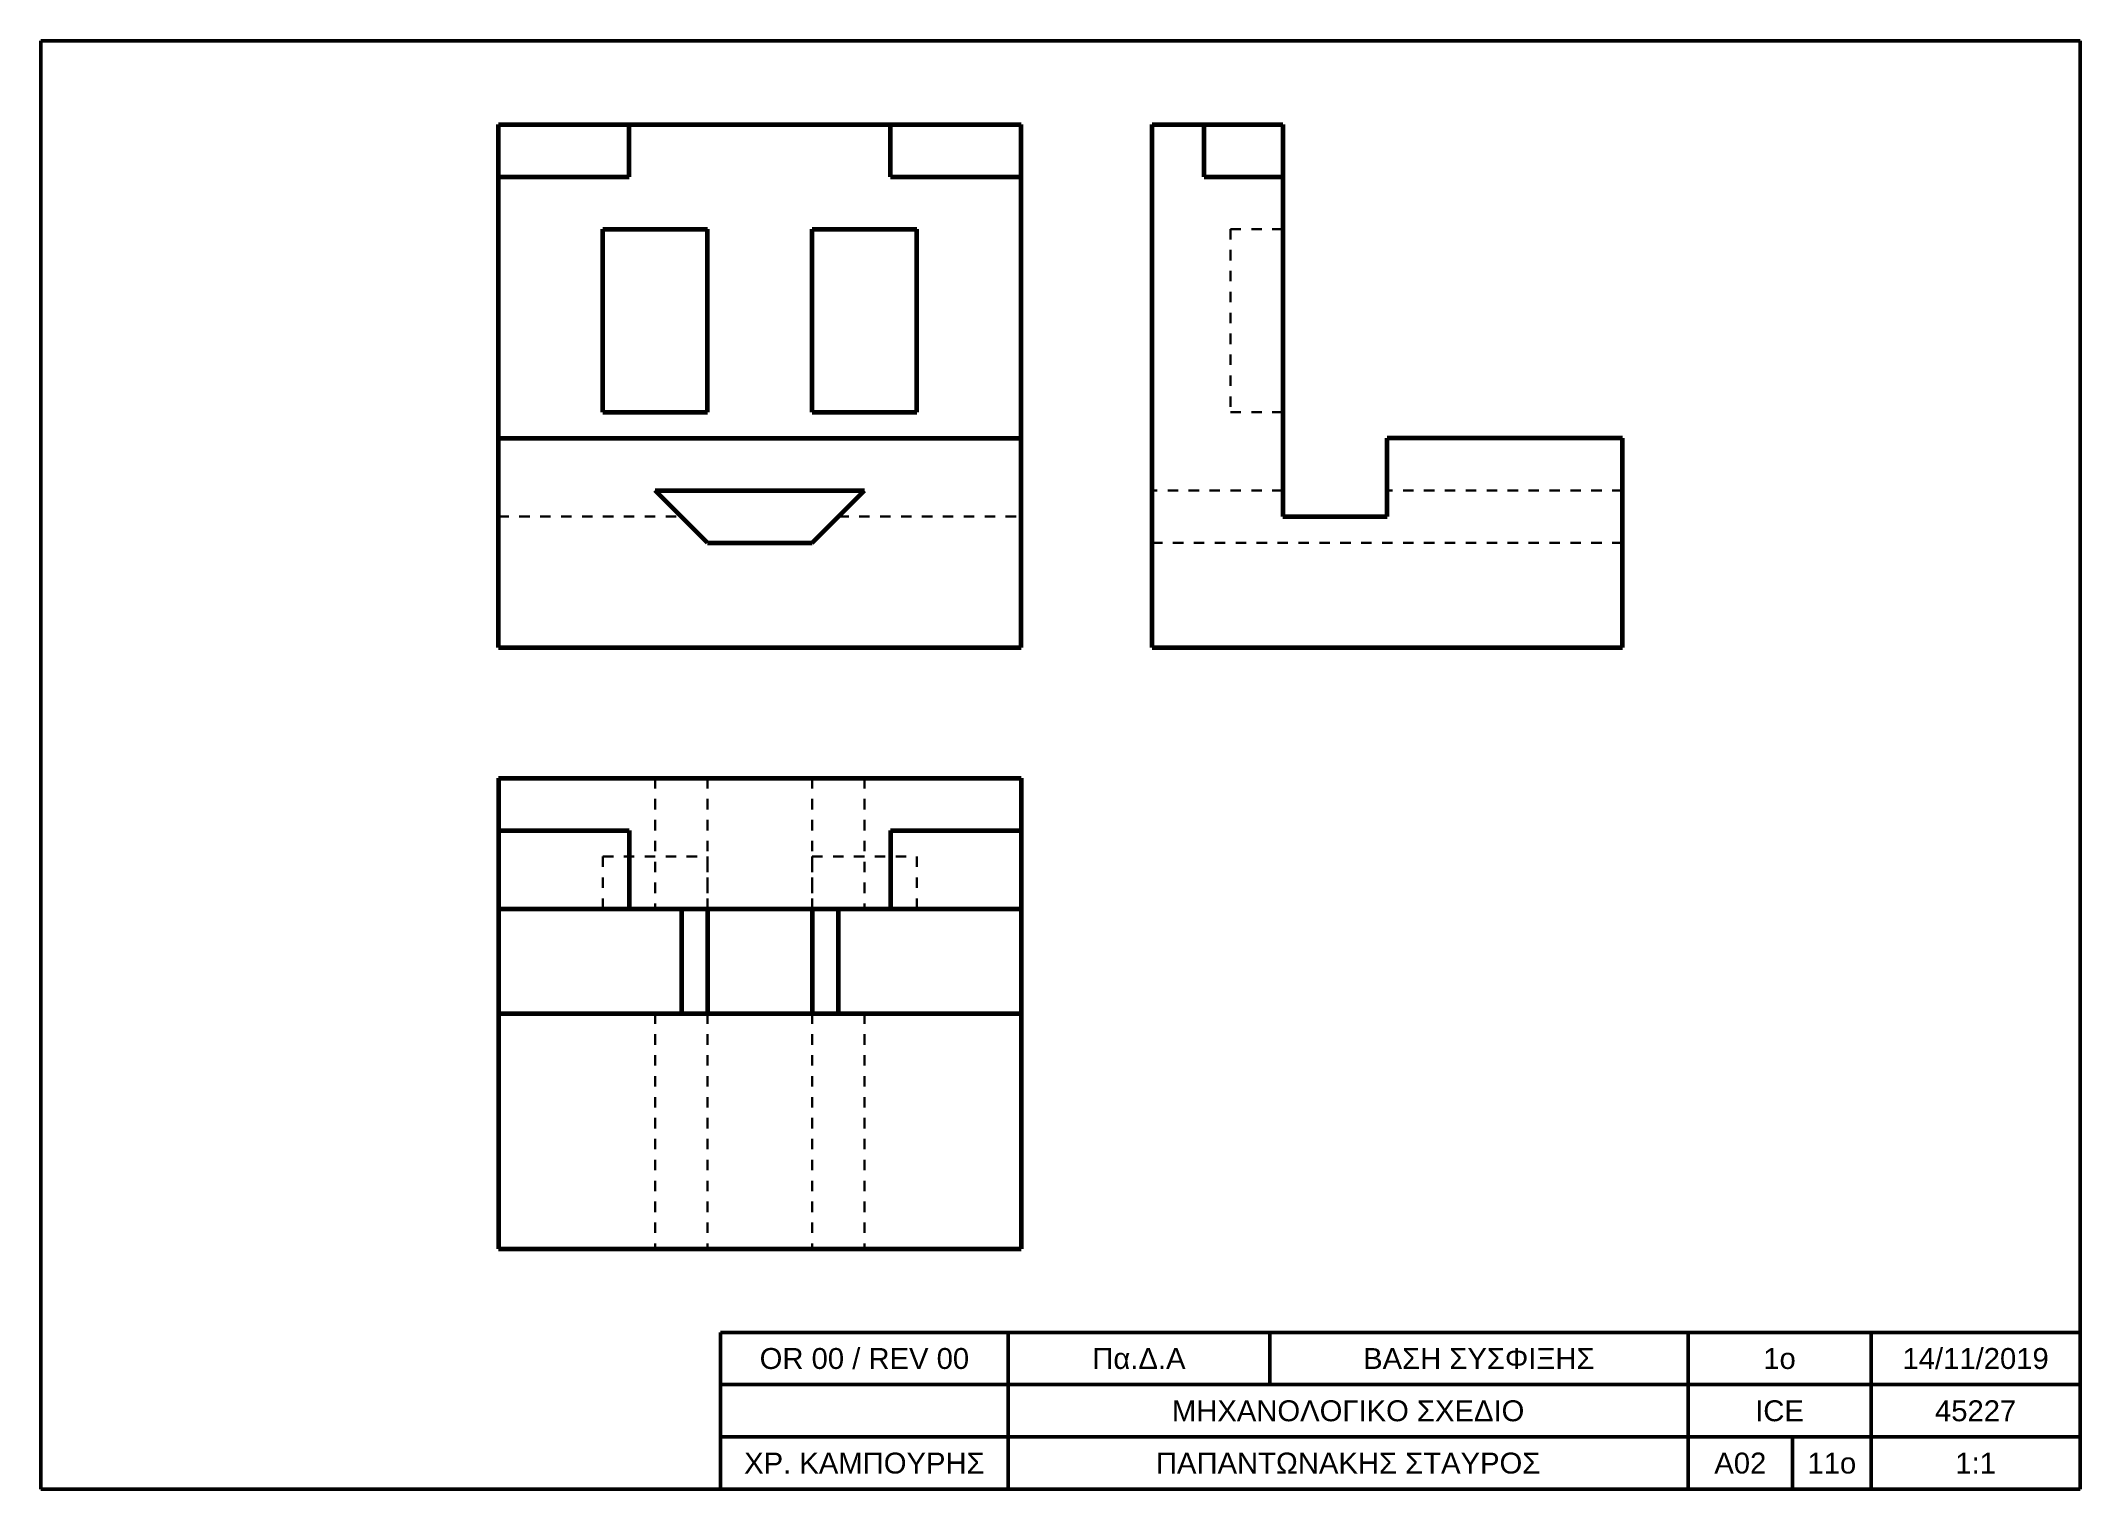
# Model space of a CAD drawing. Header units: millimetres. Extents: x 0 to 390, y 0 to 277.
import ezdxf
from ezdxf.enums import TextEntityAlignment as Align

# ---------------------------------------------------------------- set-up
doc = ezdxf.new("R2010")
doc.units = ezdxf.units.MM
doc.linetypes.add('diak1', pattern=[4, 2, -2])
doc.styles.get("Standard").update_dxf_attribs({"font": 'arial.ttf'})

msp = doc.modelspace()

# ---------------------------------------------------------------- linework, layer by layer
at = {"lineweight": 50}
for p, q in [((0, 0), (0, 277)), ((0, 277), (390, 277)), ((390, 0), (390, 277)), ((130, 0), (130, 30)), ((130, 30), (390, 30)), ((185, 0), (185, 30)), ((235, 20), (235, 30)), ((315, 0), (315, 30)), ((350, 0), (350, 30)), ((130, 20), (390, 20)), ((130, 10), (390, 10)), ((335, 0), (335, 10)), ((0, 0), (390, 0))]:
    msp.add_line(p, q, dxfattribs=at)
at = {"lineweight": 60}
for p, q in [((87.5, 161), (87.5, 261)), ((87.5, 261), (187.5, 261)), ((112.5, 251), (112.5, 261)), ((162.5, 251), (162.5, 261)), ((187.5, 161), (187.5, 261)), ((212.5, 161), (212.5, 261)), ((212.5, 261), (237.5, 261)), ((222.5, 251), (222.5, 261)), ((237.5, 261), (237.5, 186)), ((87.5, 251), (112.5, 251)), ((162.5, 251), (187.5, 251)), ((222.5, 251), (237.5, 251)), ((107.5, 206), (107.5, 241)), ((107.5, 241), (127.5, 241)), ((127.5, 206), (127.5, 241)), ((147.5, 206), (147.5, 241)), ((147.5, 241), (167.5, 241)), ((167.5, 206), (167.5, 241)), ((107.5, 206), (127.5, 206)), ((147.5, 206), (167.5, 206)), ((87.5, 201), (187.5, 201)), ((302.5, 201), (257.5, 201)), ((257.5, 186), (257.5, 201)), ((302.5, 161), (302.5, 201)), ((117.5, 191), (157.5, 191)), ((127.5, 181), (117.5, 191)), ((147.5, 181), (157.5, 191)), ((237.5, 186), (257.5, 186)), ((127.5, 181), (147.5, 181)), ((87.5, 161), (187.5, 161)), ((212.5, 161), (302.5, 161)), ((87.5, 136), (187.5, 136)), ((87.5, 136), (87.5, 46)), ((187.5, 136), (187.5, 46)), ((87.5, 126), (112.5, 126)), ((112.5, 126), (112.5, 111)), ((162.5, 126), (162.5, 111)), ((162.5, 126), (187.5, 126)), ((87.5, 111), (187.5, 111)), ((122.5, 111), (122.5, 91)), ((127.5, 111), (127.5, 91)), ((147.5, 111), (147.5, 91)), ((152.5, 111), (152.5, 91)), ((87.5, 91), (187.5, 91)), ((87.5, 46), (187.5, 46))]:
    msp.add_line(p, q, dxfattribs=at)
at = {"linetype": 'diak1', "lineweight": 30}
for p, q in [((227.5, 241), (237.5, 241)), ((227.5, 241), (227.5, 206)), ((227.5, 206), (237.5, 206)), ((237.5, 191), (212.5, 191)), ((302.5, 191), (257.5, 191)), ((87.5, 186), (122.5, 186)), ((152.5, 186), (187.5, 186)), ((302.5, 181), (212.5, 181)), ((117.5, 136), (117.5, 111)), ((127.5, 136), (127.5, 111)), ((147.5, 136), (147.5, 111)), ((157.5, 136), (157.5, 111)), ((107.5, 121), (107.5, 111)), ((107.5, 121), (127.5, 121)), ((127.5, 121), (127.5, 111)), ((147.5, 121), (167.5, 121)), ((147.5, 121), (147.5, 111)), ((167.5, 121), (167.5, 111)), ((117.5, 91), (117.5, 46)), ((127.5, 91), (127.5, 46)), ((147.5, 91), (147.5, 46)), ((157.5, 91), (157.5, 46))]:
    msp.add_line(p, q, dxfattribs=at)

# ---------------------------------------------------------------- texts
for s, p in [('OR 00 / REV 00', (157.5, 25)), ('Πα.Δ.Α', (210, 25)), ('ΒΑΣΗ ΣΥΣΦΙΞΗΣ', (275, 25)), ('1ο', (332.5, 25)), ('14/11/2019', (370, 25)), ('ΜΗΧΑΝΟΛΟΓΙΚΟ ΣΧΕΔΙΟ', (250, 15)), ('ICE', (332.5, 15)), ('45227', (370, 15)), ('ΧΡ. ΚΑΜΠΟΥΡΗΣ', (157.5, 5)), ('ΠΑΠΑΝΤΩΝΑΚΗΣ ΣΤΑΥΡΟΣ', (250, 5)), ('A02', (325, 5)), ('11ο', (342.5, 5)), ('1:1', (370, 5))]:
    msp.add_text(s, height=4).set_placement(p, align=Align.MIDDLE_CENTER)

doc.saveas('drawing.dxf')
